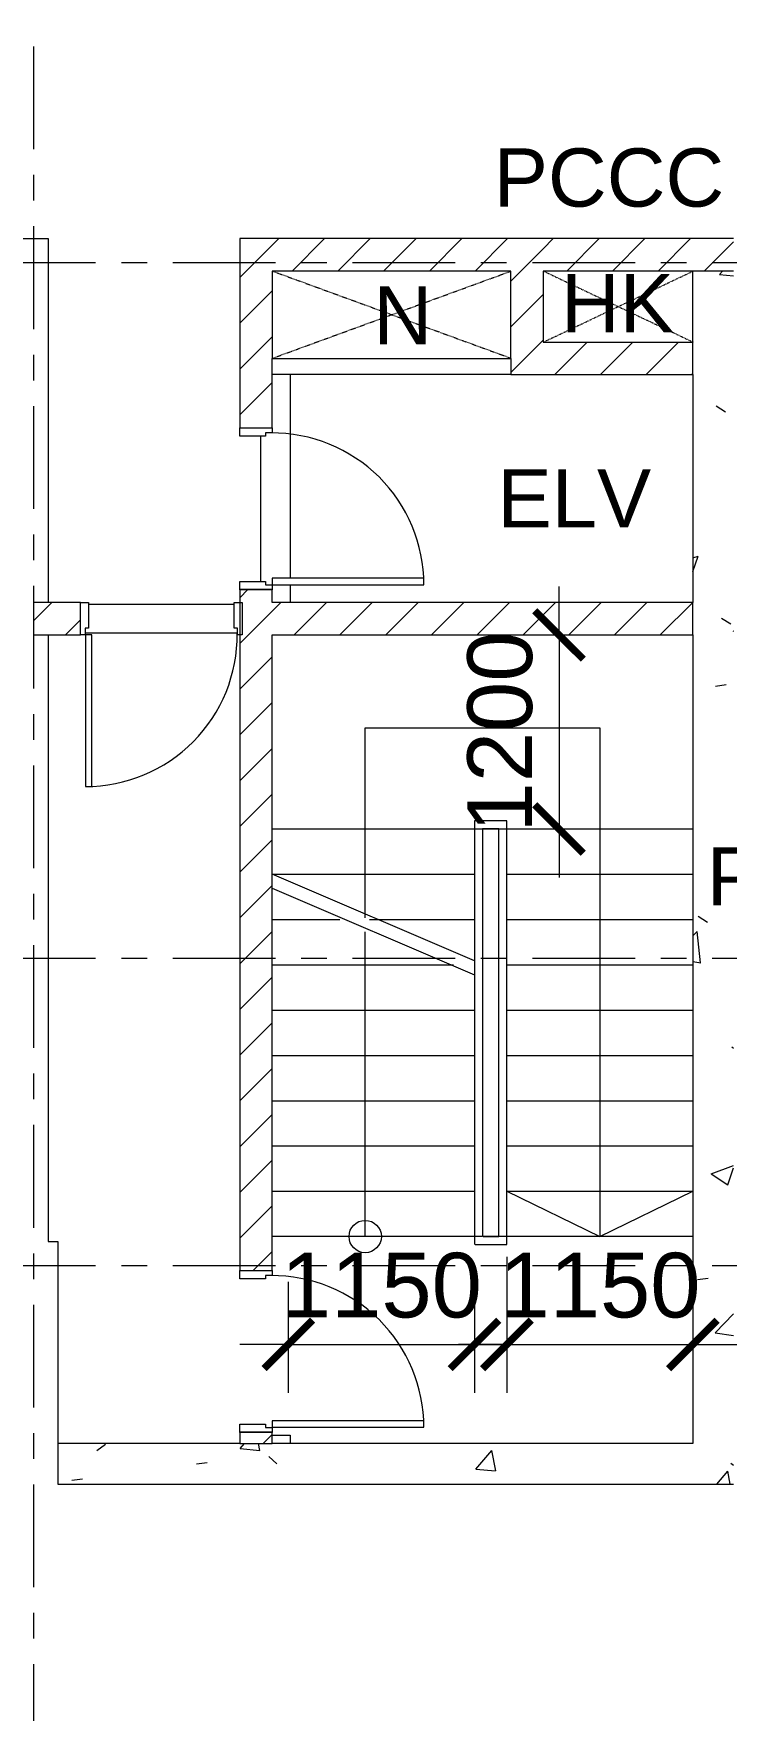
# Model space of a CAD drawing. Header units: millimetres. Extents: x -20144 to 117103, y -11426 to 48263.
# Drawn here: x 1501 to 5783, y 22200 to 32568 of the extents above; entities that cross this region are included whole.
import ezdxf

# ---------------------------------------------------------------- set-up
doc = ezdxf.new("R2010")
doc.units = ezdxf.units.MM
for name, pattern in [('Dash', [6.35, 3.175, -3.175]), ('Dash_2_', [6.35, 3.175, -3.175]), ('Grid Line', [22.225, 12.7, -3.175, 3.175, -3.175])]:
    doc.linetypes.add(name, pattern=pattern)
for name, color, linetype, lineweight in [('A-DETL-GENF', 31, 'Continuous', 5), ('A-DETL-GENF-HDLN', 161, 'Dash_2_', 5), ('CHU', 181, 'Continuous', 5), ('CUA', 31, 'Continuous', 9), ('DIM', 1, 'Continuous', 5), ('HATCH-TUONG', 152, 'Continuous', 9), ('NET-CAT', 3, 'Continuous', 9), ('NET-THAY', 2, 'Continuous', 15), ('TRUC', 225, 'Continuous', 5)]:
    doc.layers.add(name, color=color, linetype=linetype, lineweight=lineweight)
doc.styles.add('Arial_4', font='arial.ttf', dxfattribs={"height": 360})
doc.styles.add('TA1', font='arial.ttf')
doc.dimstyles.new('D_200_KTx2', dxfattribs={"dimtxt": 400, "dimasz": 300, "dimexe": 300, "dimexo": 300, "dimgap": 160, "dimtad": 1, "dimdec": 0, "dimzin": 9, "dimtxsty": 'TA1', "dimblk": 'ARCHTICK', "dimcen": 1, "dimdle": 300, "dimclrd": 256, "dimclre": 256, "dimclrt": 7, "dimadec": 0, "dimazin": 0, "dimtfac": 1, "dimtdec": 0, "dimtix": 1, "dimtmove": 1, "dimatfit": 3, "dimldrblk": 'ARCHTICK', "dimfxl": 1, "dimtolj": 1, "dimtzin": 0, "dimlwd": -1, "dimlwe": -1, "dimarcsym": 0})
pattern_1 = [(45, (0, 0), (-141.4214, 141.4214), [])]
pattern_2 = [(50, (0, 0), (1457.472, -127.512), [152.4, -1676.4]), (355, (0, 0), (-281.94, 1528.454), [121.92, -1341.12]), (100.451, (121.5, -10.6), (1175.54, 1400.93), [129.52, -1424.72]), (46.184, (0, 406.4), (2168.63, -336.34), [228.6, -2514.6]), (96.636, (180.7, 378.4), (1899.22, 1979.42), [194.28, -2137.08]), (351.184, (0, 406.4), (1899.24, 1979.4), [182.88, -2011.68]), (21, (203.2, 304.8), (1212.915, -818.12), [152.4, -1676.4]), (326, (203.2, 304.8), (494.42, 1473.504), [121.92, -1341.12]), (71.451, (304.3, 236.6), (1707.34, 655.37), [129.52, -1424.72]), (37.5, (0, 0), (24.709, 676.44), [67.056, -1257.808, 67.056, -1294.384, -1346.2]), (37.5, (0, 0), (24.709, 676.44), [-2686.304, 67.056, -1279.144]), (7.5, (0, 0), (534.558, 801.444), [67.056, -709.168, 67.056, -1227.328, -513.08]), (7.5, (0, 0), (534.558, 801.444), [-2070.608, 67.056, -446.024]), (327.5, (-453.14, 0), (1084.7275, -45.831), [67.056, -440.944, 67.056, -1517.904, -2103.12]), (327.5, (-453.14, 0), (1084.7275, -45.831), [-2092.96, 67.056, -2036.064]), (317.5, (-656.3, 0), (1185.035, 203.414), [67.056, -593.344, 67.056, -985.52, -1493.52]), (317.5, (-656.3, 0), (1185.035, 203.414), [-1712.976, 67.056, -1426.464])]

# ---------------------------------------------------------------- blocks, each defined once
blk = doc.blocks.new('THANG  BO 5 - THANG  BO 5-373209-MẶT BẰNG TẦNG 5 ĐẾN TẦNG 22')
at = {"layer": 'A-DETL-GENF'}
for p, q in [((3647, 27112), (3647, 28287)), ((3647, 28287), (5097, 28287)), ((5097, 28287), (5097, 25142)), ((4522, 27712), (4322, 27712)), ((4322, 27712), (4322, 25092)), ((4522, 25092), (4522, 27712)), ((3072, 27662), (5672, 27662)), ((4472, 27662), (4372, 27662)), ((4372, 27662), (4372, 25142)), ((4472, 25142), (4472, 27662)), ((4322, 26847), (3072, 27382)), ((3072, 27382), (4322, 27382)), ((4522, 27382), (5672, 27382)), ((3072, 27296), (4322, 26761)), ((3072, 27102), (3490, 27102)), ((3674, 27102), (4322, 27102)), ((4522, 27102), (5672, 27102)), ((3647, 25142), (3647, 27026)), ((3072, 26822), (4192, 26822)), ((4522, 26822), (5672, 26822)), ((3072, 26542), (4322, 26542)), ((4522, 26542), (5672, 26542)), ((3072, 26262), (4322, 26262)), ((4522, 26262), (5672, 26262)), ((3072, 25982), (4322, 25982)), ((4522, 25982), (5672, 25982)), ((3072, 25702), (4322, 25702)), ((4522, 25702), (5672, 25702)), ((3072, 25422), (4322, 25422)), ((4522, 25422), (5097, 25142)), ((4522, 25422), (5672, 25422)), ((5097, 25142), (5672, 25422)), ((4372, 25142), (3072, 25142)), ((4326, 25092), (4522, 25092)), ((5672, 25142), (4376, 25142)), ((4376, 25142), (4472, 25142))]:
    blk.add_line(p, q, dxfattribs=at)
blk.add_circle((3647, 25142), 100, dxfattribs=at)
blk = doc.blocks.new('_ArchTick')
at = {"color": 0, "const_width": 0.15}
blk.add_lwpolyline([(-0.5, -0.5), (0.5, 0.5)], dxfattribs=at)
blk = doc.blocks.new('*D621')
at = {"layer": 'Defpoints', "color": 0, "transparency": 16777216}
for p in [(4697, 28850), (4654, 27650), (4748, 27650)]:
    blk.add_point(p, dxfattribs=at)
at = {"layer": 'DIM', "transparency": 16777216}
for p, q in [((4748, 28850), (4748, 29150)), ((4748, 28850), (4748, 27650)), ((4997, 28850), (5048, 28850)), ((4748, 27650), (4748, 27350)), ((4954, 27650), (5048, 27650))]:
    blk.add_line(p, q, dxfattribs=at)
at = {"layer": 'DIM', "transparency": 16777216, "xscale": 300, "yscale": 300, "zscale": 300}
for p, rotation in [((4748, 28850), 270), ((4748, 27650), 90)]:
    blk.add_blockref('_ArchTick', p, dxfattribs=dict(at, rotation=rotation))
at = {"layer": 'DIM', "color": 7, "transparency": 16777216, "insert": (4384, 28250), "char_height": 400, "attachment_point": 5, "rotation": 90, "style": 'TA1'}
blk.add_mtext('\\A1;1200', dxfattribs=at)
blk = doc.blocks.new('*D622')
at = {"layer": 'Defpoints', "color": 0, "transparency": 16777216}
for p in [(3075, 25150), (4225, 25150), (4225, 24463)]:
    blk.add_point(p, dxfattribs=at)
at = {"layer": 'DIM', "transparency": 16777216}
for p, q in [((3075, 24850), (3075, 24163)), ((4225, 24850), (4225, 24163)), ((3075, 24463), (2775, 24463)), ((3075, 24463), (4225, 24463)), ((4225, 24463), (4525, 24463))]:
    blk.add_line(p, q, dxfattribs=at)
at = {"layer": 'DIM', "transparency": 16777216, "xscale": 300, "yscale": 300, "zscale": 300}
blk.add_blockref('_ArchTick', (3075, 24463), dxfattribs=at)
at = {"layer": 'DIM', "transparency": 16777216, "xscale": 300, "yscale": 300, "zscale": 300, "rotation": 180}
blk.add_blockref('_ArchTick', (4225, 24463), dxfattribs=at)
at = {"layer": 'DIM', "color": 7, "transparency": 16777216, "insert": (3650, 24827), "char_height": 400, "attachment_point": 5, "style": 'TA1'}
blk.add_mtext('\\A1;1150', dxfattribs=at)
blk = doc.blocks.new('*D623')
at = {"layer": 'Defpoints', "color": 0, "transparency": 16777216}
for p in [(4426, 25305), (5575, 25305), (5575, 24463)]:
    blk.add_point(p, dxfattribs=at)
at = {"layer": 'DIM', "transparency": 16777216}
for p, q in [((4426, 25005), (4426, 24163)), ((5575, 25005), (5575, 24163)), ((4426, 24463), (4126, 24463)), ((4426, 24463), (5575, 24463)), ((5575, 24463), (5875, 24463))]:
    blk.add_line(p, q, dxfattribs=at)
at = {"layer": 'DIM', "transparency": 16777216, "xscale": 300, "yscale": 300, "zscale": 300}
blk.add_blockref('_ArchTick', (4426, 24463), dxfattribs=at)
at = {"layer": 'DIM', "transparency": 16777216, "xscale": 300, "yscale": 300, "zscale": 300, "rotation": 180}
blk.add_blockref('_ArchTick', (5575, 24463), dxfattribs=at)
at = {"layer": 'DIM', "color": 7, "transparency": 16777216, "insert": (5001, 24827), "char_height": 400, "attachment_point": 5, "style": 'TA1'}
blk.add_mtext('\\A1;1150', dxfattribs=at)
blk = doc.blocks.new('CUA 1 CANH MO - 2 - Type 1000-60269-MẶT BẰNG TẦNG 5 ĐẾN TẦNG 22')
at = {"layer": 'CUA'}
for p, q in [((-399, -102), (-399, 98)), ((-399, 98), (-349, 98)), ((-349, 98), (-349, -61)), ((551, 98), (601, 98)), ((551, -61), (551, 98)), ((601, 98), (601, -102)), ((-369, -102), (-399, -102)), ((-369, -61), (-369, -102)), ((-349, -61), (-369, -61)), ((-328, -102), (-368, -102)), ((-368, -102), (-368, -1040)), ((-328, -1040), (-328, -102)), ((571, -61), (551, -61)), ((571, -102), (571, -61)), ((601, -102), (571, -102)), ((-368, -1040), (-328, -1040))]:
    blk.add_line(p, q, dxfattribs=at)
blk.add_arc((-368, -102), 938, 270, 0.5, dxfattribs=at)
blk = doc.blocks.new('Family1 - Family1-279123-MẶT BẰNG TẦNG 5 ĐẾN TẦNG 22')
at = {"layer": 'A-DETL-GENF', "lineweight": 9}
for p, q in [((925, 440), (0, 440)), ((0, 440), (0, 0)), ((925, 0), (925, 440)), ((0, 0), (925, 0))]:
    blk.add_line(p, q, dxfattribs=at)
at = {"layer": 'A-DETL-GENF-HDLN', "linetype": 'Dash', "lineweight": 9}
for p, q in [((0, 440), (925, 1)), ((0, 0), (925, 439))]:
    blk.add_line(p, q, dxfattribs=at)
blk = doc.blocks.new('Family1 - Family1-279120-MẶT BẰNG TẦNG 5 ĐẾN TẦNG 22')
at = {"layer": 'A-DETL-GENF', "lineweight": 9}
for p, q in [((1475, 540), (0, 540)), ((0, 540), (0, 0)), ((1475, 0), (1475, 540)), ((0, 0), (1475, 0))]:
    blk.add_line(p, q, dxfattribs=at)
at = {"layer": 'A-DETL-GENF-HDLN', "linetype": 'Dash', "lineweight": 9}
for p, q in [((0, 540), (1475, 1)), ((0, 0), (1475, 539))]:
    blk.add_line(p, q, dxfattribs=at)

msp = doc.modelspace()

# ---------------------------------------------------------------- hatches: boundary and pattern name
at = {"layer": 'HATCH-TUONG'}
h = msp.add_hatch(dxfattribs=at)
h.set_pattern_fill('FP_2', color=256, style=0, pattern_type=2)
h.set_pattern_definition(pattern_1)
h.paths.add_polyline_path([(2975.3, 23849.9), (2975.3, 23919.9), (2775.3, 23919.9), (2775.3, 23849.9)], flags=0)
h.paths.add_polyline_path([(2775.3, 24919.9), (2975.3, 24919.9), (2975.3, 29129.9), (2775.3, 29129.9), (2775.3, 25941.9)], flags=0)
h.paths.add_polyline_path([(2975.3, 30129.9), (2975.3, 31299.9), (2775.3, 31299.9), (2775.3, 30129.9)], flags=0)
h = msp.add_hatch(dxfattribs=at)
h.set_pattern_fill('FP_2', color=256, style=0, pattern_type=2)
h.set_pattern_definition(pattern_1)
h.paths.add_polyline_path([(4650.5, 31099.9), (4650.5, 31299.9), (2975.3, 31299.9), (2975.3, 31099.9), (4450.5, 31099.9)], flags=0)
h = msp.add_hatch(dxfattribs=at)
h.set_pattern_fill('FP_2', color=256, style=0, pattern_type=2)
h.set_pattern_definition(pattern_1)
h.paths.add_polyline_path([(5575.3, 31099.9), (5825.3, 31099.9), (5825.3, 31299.9), (4650.5, 31299.9), (4650.5, 31099.9), (5243.9, 31099.9)], flags=0)
h = msp.add_hatch(dxfattribs=at)
h.set_pattern_fill('FP_2', color=256, style=0, pattern_type=2)
h.set_pattern_definition(pattern_1)
h.paths.add_polyline_path([(4650.5, 30659.9), (4650.5, 31099.9), (4450.5, 31099.9), (4450.5, 30659.9)], flags=0)
h = msp.add_hatch(dxfattribs=at)
h.set_pattern_fill('FP_3', color=256, style=0, pattern_type=2)
h.set_pattern_definition(pattern_2)
h.paths.add_polyline_path([(5575.3, 23599.9), (5825.3, 23599.9), (5825.3, 24699.9), (5815.5, 24699.9), (5815.5, 24899.9), (5825.3, 24899.9), (5825.3, 31099.9), (5575.3, 31099.9), (5575.3, 23849.9)], flags=0)
h = msp.add_hatch(dxfattribs=at)
h.set_pattern_fill('FP_2', color=256, style=0, pattern_type=2)
h.set_pattern_definition(pattern_1)
h.paths.add_polyline_path([(5575.3, 30459.9), (5575.3, 30659.9), (4450.5, 30659.9), (4450.5, 30459.9), (5243.9, 30459.9)], flags=0)
h = msp.add_hatch(dxfattribs=at)
h.set_pattern_fill('FP_2', color=256, style=0, pattern_type=2)
h.set_pattern_definition(pattern_1)
h.paths.add_polyline_path([(5243.9, 28849.9), (5575.3, 28849.9), (5575.3, 29049.9), (2975.3, 29049.9), (2975.3, 28849.9), (3478.8, 28849.9)], flags=0)
h.paths.add_polyline_path([(1713.7, 28849.9), (1790.5, 28849.9), (1790.5, 29049.9), (1500.5, 29049.9), (1500.5, 28849.9)], flags=0)
h = msp.add_hatch(dxfattribs=at)
h.set_pattern_fill('FP_3', color=256, style=0, pattern_type=2)
h.set_pattern_definition(pattern_2)
h.paths.add_polyline_path([(5575.3, 23599.9), (5575.3, 23849.9), (1650.5, 23849.9), (1650.5, 23599.9), (3478.8, 23599.9)], flags=0)

# ---------------------------------------------------------------- linework, layer by layer
at = {"layer": 'NET-CAT'}
for p, q in [((2975.3, 31299.9), (2775.3, 31299.9)), ((2775.3, 31299.9), (2775.3, 30129.9)), ((4650.5, 31299.9), (2975.3, 31299.9)), ((5825.3, 31299.9), (4650.5, 31299.9)), ((5825.3, 31099.9), (5575.3, 31099.9)), ((5575.3, 30459.9), (5575.3, 30659.9)), ((2975.3, 30129.9), (2975.3, 30559.9)), ((4450.5, 30559.9), (4450.5, 30459.9)), ((4450.5, 30459.9), (5575.3, 30459.9)), ((5575.3, 30459.9), (5575.3, 29049.9)), ((2775.3, 30129.9), (2975.3, 30129.9)), ((1790.5, 29049.9), (1500.5, 29049.9)), ((1500.5, 29049.9), (1500.5, 28849.9)), ((1790.5, 28849.9), (1790.5, 29049.9)), ((2975.3, 29129.9), (2775.3, 29129.9)), ((2775.3, 29129.9), (2775.3, 24919.9)), ((2975.3, 29049.9), (2975.3, 29129.9)), ((5575.3, 29049.9), (2975.3, 29049.9)), ((5575.3, 28849.9), (5575.3, 29049.9)), ((1500.5, 28849.9), (1790.5, 28849.9)), ((2975.3, 24919.9), (2975.3, 28849.9)), ((2975.3, 28849.9), (5575.3, 28849.9)), ((5575.3, 28849.9), (5575.3, 23849.9)), ((2775.3, 24919.9), (2975.3, 24919.9)), ((2775.3, 23849.9), (1650.5, 23849.9)), ((1650.5, 23849.9), (1650.5, 23599.9)), ((2975.3, 23919.9), (2775.3, 23919.9)), ((2775.3, 23919.9), (2775.3, 23849.9)), ((2775.3, 23849.9), (2975.3, 23849.9)), ((2975.3, 23849.9), (2975.3, 23919.9)), ((5575.3, 23849.9), (2975.3, 23849.9)), ((1650.5, 23599.9), (5575.3, 23599.9)), ((5575.3, 23599.9), (5825.3, 23599.9))]:
    msp.add_line(p, q, dxfattribs=at)
at = {"layer": 'NET-THAY', "lineweight": 9}
for p, q in [((1300.5, 31299.9), (1590.5, 31299.9)), ((1590.5, 31299.9), (1590.5, 29049.9)), ((4450.5, 30459.9), (2975.3, 30459.9)), ((3085.9, 30459.9), (3085.9, 29200.9)), ((2905.9, 29179.9), (2905.9, 30079.9)), ((3085.9, 29160.9), (3085.9, 29049.9)), ((1840.5, 29039.9), (2740.5, 29039.9)), ((1590.5, 28849.9), (1590.5, 25099.9)), ((2760.5, 28859.9), (1820.5, 28859.9)), ((1590.5, 25099.9), (1650.5, 25099.9)), ((1650.5, 25099.9), (1650.5, 23849.9)), ((2975.3, 23902), (3085.9, 23902)), ((3085.9, 23902), (3085.9, 23849.9))]:
    msp.add_line(p, q, dxfattribs=at)
at = {"layer": 'TRUC', "linetype": 'Grid Line', "ltscale": 50}
for p, q in [((1500.5, 43599.9), (1500.5, -7167.6)), ((43000.5, 31149.9), (-14407, 31149.9)), ((43000.5, 26849.9), (-12092.4, 26849.9)), ((43000.5, 24949.9), (-14407, 24949.9))]:
    msp.add_line(p, q, dxfattribs=at)

# ---------------------------------------------------------------- block references
at = {"lineweight": 9}
for name, p in [('Family1 - Family1-279120-MẶT BẰNG TẦNG 5 ĐẾN TẦNG 22', (2975.3, 30559.9)), ('Family1 - Family1-279123-MẶT BẰNG TẦNG 5 ĐẾN TẦNG 22', (4650.5, 30659.9)), ('CUA 1 CANH MO - 2 - Type 1000-60269-MẶT BẰNG TẦNG 5 ĐẾN TẦNG 22', (2189.1, 28952.2))]:
    msp.add_blockref(name, p, dxfattribs=at)
at = {"lineweight": 9, "rotation": 90}
for p in [(2873, 29528.5), (2873, 24318.5)]:
    msp.add_blockref('CUA 1 CANH MO - 2 - Type 1000-60269-MẶT BẰNG TẦNG 5 ĐẾN TẦNG 22', p, dxfattribs=at)
at = {"layer": 'A-DETL-GENF'}
msp.add_blockref('THANG  BO 5 - THANG  BO 5-373209-MẶT BẰNG TẦNG 5 ĐẾN TẦNG 22', (-96.8, -12), dxfattribs=at)

# ---------------------------------------------------------------- texts
at = {"layer": 'CHU', "color": 7, "lineweight": 30, "char_height": 360, "attachment_point": 1, "line_spacing_factor": 0.936439, "style": 'Arial_4'}
for s, insert, width in [('\\pt2540.0016,5079.9996,7620.0012,10159.9992,12700.0008,15239.9988,17780.0004,20319.9984,22860,25400.0016,27939.9996,30480.0012,33019.9992,35560.0008,38099.9988,40640.0004,43179.9984,45720,48260.0016,50799.9996,53340.0012,55879.9992,58420.0008,60959.9988,63500.0004,66039.9984,68580,71120.0016,73659.9996,76200.0012,78739.9992,81280.0008;PCCC', (4343.9, 31858), 1430.16), ('\\pt2540.0016,5079.9996,7620.0012,10159.9992,12700.0008,15239.9988,17780.0004,20319.9984,22860,25400.0016,27939.9996,30480.0012,33019.9992,35560.0008,38099.9988,40640.0004,43179.9984,45720,48260.0016,50799.9996,53340.0012,55879.9992,58420.0008,60959.9988,63500.0004,66039.9984,68580,71120.0016,73659.9996,76200.0012,78739.9992,81280.0008;N', (3600.8, 31005.7), 373.7), ('\\pt2540.0016,5079.9996,7620.0012,10159.9992,12700.0008,15239.9988,17780.0004,20319.9984,22860,25400.0016,27939.9996,30480.0012,33019.9992,35560.0008,38099.9988,40640.0004,43179.9984,45720,48260.0016,50799.9996,53340.0012,55879.9992,58420.0008,60959.9988,63500.0004,66039.9984,68580,71120.0016,73659.9996,76200.0012,78739.9992,81280.0008;HK', (4760.1, 31081.4), 709.02), ('\\pt2540.0016,5079.9996,7620.0012,10159.9992,12700.0008,15239.9988,17780.0004,20319.9984,22860,25400.0016,27939.9996,30480.0012,33019.9992,35560.0008,38099.9988,40640.0004,43179.9984,45720,48260.0016,50799.9996,53340.0012,55879.9992,58420.0008,60959.9988,63500.0004,66039.9984,68580,71120.0016,73659.9996,76200.0012,78739.9992,81280.0008;ELV', (4367, 29874.4), 961.52), ('\\pt2540,5080,7620,10160,12700,15240,17780,20320,22860,25400,27940,30480,33020,35560,38100,40640,43180,45720,48260,50800,53340,55880,58420,60960,63500,66040,68580,71120,73660,76200,78740,81280;P.KHÁCH', (5660.1, 27537.2), 2232.1)]:
    msp.add_mtext(s, dxfattribs=dict(at, insert=insert, width=width))

# ---------------------------------------------------------------- dimensions: what is measured, and where the dimension line sits
at = {"layer": 'DIM'}
dim = msp.add_linear_dim(base=(4747.9, 27649.9), p1=(4697.4, 28849.9), p2=(4654.4, 27649.9), angle=90, dimstyle='D_200_KTx2', dxfattribs=at)
dim.commit()
dim.dimension.update_dxf_attribs({"geometry": '*D621', "text_midpoint": (4383.6, 28249.9)})
for base, p1, p2, picture, middle in [((5575.4, 24462.9), (4425.7, 25305.1), (5575.4, 25305.1), '*D623', (5000.5, 24827.1)), ((4225.4, 24462.9), (3075.4, 25149.9), (4225.4, 25149.9), '*D622', (3650.4, 24827.1))]:
    dim = msp.add_linear_dim(base=base, p1=p1, p2=p2, dimstyle='D_200_KTx2', dxfattribs=at)
    dim.commit()
    dim.dimension.update_dxf_attribs({"geometry": picture, "text_midpoint": middle})

doc.saveas('drawing.dxf')
